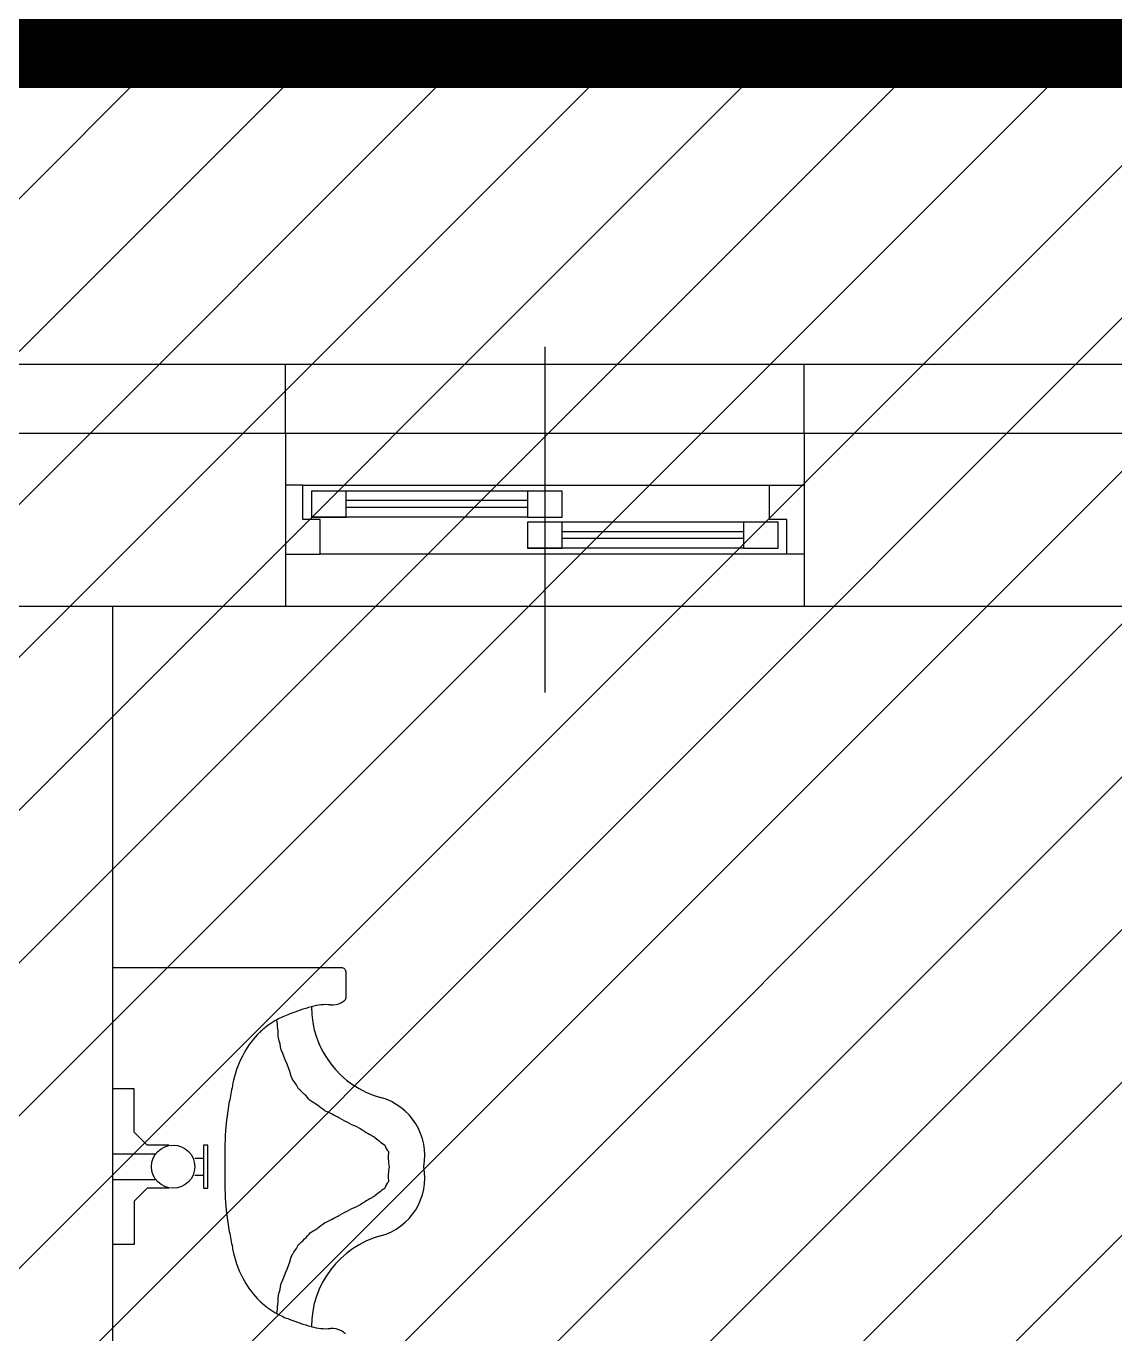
# Model space of a CAD drawing. Header units: millimetres. Extents: x 83956 to 461956, y 36707 to 125807.
# Drawn here: x 164795 to 166055, y 56460 to 57972 of the extents above; entities that cross this region are included whole.
import ezdxf

# ---------------------------------------------------------------- set-up
doc = ezdxf.new("R2010")
doc.units = ezdxf.units.MM
doc.header["$LTSCALE"] = 100
doc.header["$MEASUREMENT"] = 0
doc.linetypes.add('HID', pattern=[2.3, 1.5, -0.8])
doc.layers.add('ARCH', color=9, linetype='CONTINUOUS')
doc.layers.add('PIPE', color=3, linetype='CONTINUOUS')

msp = doc.modelspace()

# ---------------------------------------------------------------- hatches: boundary and pattern name
at = {"layer": 'PIPE', "ltscale": 2}
h = msp.add_hatch(dxfattribs=at)
h.set_pattern_fill('ANSI31', color=1, scale=1000, style=0)
h.set_pattern_definition([(45, (-1557911.26, -8621795.84), (-88.3883476, 88.3883476), [])])
h.paths.add_polyline_path([(161388, 57950.6), (168053.8, 57950.6), (168053.8, 53615.1), (161388, 53615.1)])

# ---------------------------------------------------------------- linework, layer by layer
at = {"layer": 'ARCH', "linetype": 'ByBlock', "ltscale": 2}
for p, q in [((165395.3, 57601.3), (165395.3, 57201.3)), ((159115, 57581.3), (170015.3, 57581.3)), ((165095.3, 57501.3), (165095.3, 57581.3)), ((165695.3, 57501.3), (165695.3, 57581.3)), ((165095.3, 57501.3), (165695.3, 57501.3)), ((165115.3, 57441.3), (165095.3, 57441.3)), ((165095.3, 57441.3), (165095.3, 57416.3)), ((165115.3, 57441.3), (165655.3, 57441.3)), ((165115.3, 57401.3), (165115.3, 57441.3)), ((165165.3, 57434.3), (165125.3, 57434.3)), ((165125.3, 57434.3), (165125.3, 57404.3)), ((165375.3, 57434.3), (165165.3, 57434.3)), ((165165.3, 57404.3), (165165.3, 57434.3)), ((165415.3, 57434.3), (165375.3, 57434.3)), ((165375.3, 57434.3), (165375.3, 57404.3)), ((165415.3, 57404.3), (165415.3, 57434.3)), ((165655.3, 57401.3), (165655.3, 57441.3)), ((165655.3, 57441.3), (165695.3, 57441.3)), ((165695.3, 57441.3), (165695.3, 57416.3)), ((165375.3, 57423.3), (165165.3, 57423.3)), ((165135.3, 57401.3), (165115.3, 57401.3)), ((165375.3, 57404.3), (165125.3, 57404.3)), ((165125.3, 57404.3), (165165.3, 57404.3)), ((165135.3, 57361.3), (165135.3, 57401.3)), ((165375.3, 57415.3), (165165.3, 57415.3)), ((165375.3, 57404.3), (165415.3, 57404.3)), ((165675.3, 57401.3), (165655.3, 57401.3)), ((165675.3, 57361.3), (165675.3, 57401.3)), ((165095.3, 57386.3), (165095.3, 57361.3)), ((165415.3, 57398.3), (165375.3, 57398.3)), ((165375.3, 57398.3), (165375.3, 57368.3)), ((165625.3, 57398.3), (165415.3, 57398.3)), ((165415.3, 57368.3), (165415.3, 57398.3)), ((165625.3, 57387.3), (165415.3, 57387.3)), ((165665.3, 57398.3), (165625.3, 57398.3)), ((165625.3, 57398.3), (165625.3, 57368.3)), ((165665.3, 57368.3), (165665.3, 57398.3)), ((165695.3, 57386.3), (165695.3, 57361.3)), ((165625.3, 57379.3), (165415.3, 57379.3)), ((165095.3, 57361.3), (165135.3, 57361.3)), ((165675.3, 57361.3), (165135.3, 57361.3)), ((165625.3, 57368.3), (165375.3, 57368.3)), ((165375.3, 57368.3), (165415.3, 57368.3)), ((165625.3, 57368.3), (165665.3, 57368.3)), ((165695.3, 57361.3), (165675.3, 57361.3)), ((165095.3, 57301.3), (165695.3, 57301.3))]:
    msp.add_line(p, q, dxfattribs=at)
at = {"layer": 'ARCH', "ltscale": 2}
for p, q in [((164495.3, 57501.3), (165095.3, 57501.3)), ((165095.3, 57501.3), (165095.3, 57301.3)), ((165695.3, 57501.3), (168095.3, 57501.3)), ((165695.3, 57501.3), (165695.3, 57301.3)), ((164495.3, 57301.3), (165095.3, 57301.3)), ((165695.3, 57301.3), (167195.3, 57301.3))]:
    msp.add_line(p, q, dxfattribs=at)
at = {"layer": 'ARCH'}
for p, q in [((164895.3, 57301.3), (164895.3, 54201.3)), ((165030.3, 56882.9), (164895.3, 56882.9)), ((165160.3, 56882.9), (165030.3, 56882.9)), ((165165.3, 56867.9), (165165.3, 56877.9)), ((165165.3, 56847.9), (165165.3, 56867.9)), ((164920.3, 56742.9), (164895.3, 56742.9)), ((164920.3, 56692.9), (164920.3, 56742.9)), ((164935.3, 56677.9), (164920.3, 56692.9)), ((164960.3, 56677.9), (164935.3, 56677.9)), ((165005.3, 56677.9), (165000.3, 56677.9)), ((165000.3, 56677.9), (165000.3, 56627.9)), ((165005.3, 56627.9), (165005.3, 56677.9)), ((164895.3, 56667.9), (164945.3, 56667.9)), ((164990.3, 56662.9), (165000.3, 56662.9)), ((164895.3, 56637.9), (164945.3, 56637.9)), ((164990.3, 56642.9), (165000.3, 56642.9)), ((164935.3, 56627.9), (164920.3, 56612.9)), ((164960.3, 56627.9), (164935.3, 56627.9)), ((165000.3, 56627.9), (165005.3, 56627.9)), ((164920.3, 56612.9), (164920.3, 56562.9)), ((164920.3, 56562.9), (164895.3, 56562.9))]:
    msp.add_line(p, q, dxfattribs=at)
msp.add_circle((164965.3, 56652.9), 25, dxfattribs=at)
for centre, radius, start, end in [((165160.3, 56877.9), 5, 45, 90), ((165160.3, 56877.9), 5, 0, 45), ((165149.2, 56861.6), 21.7, 264.7623, 300.509), ((165149.3, 56861.5), 21.6, 300.509, 315), ((165162.9, 56847.9), 2.35, 315, 0), ((165141.2, 56718.7), 118.2, 110.556, 118.2166), ((165220.7, 56506.5), 344.9, 106.0728, 110.556), ((165141.8, 56780.5), 59.8, 84.7623, 106.0728), ((165234.2, 56837.9), 108.9, 180, 254.6079), ((165149.4, 56719.2), 122.3, 126.8699, 133.5138), ((165119.4, 56759.3), 72.1, 118.2166, 126.8699), ((164903.4, 56796.9), 183.7, 1.5216, 8.1301), ((165130.1, 56739.6), 94.2, 133.5138, 151.3895), ((165007.7, 56776.1), 83.4, 8.1301, 17.9409), ((165159.2, 56723.7), 127.4, 151.3895, 166.7484), ((164779.2, 56649.7), 340.4, 17.9409, 23.9625), ((165226.3, 56707.9), 196.3, 166.7484, 168.6901), ((165064.8, 56722.7), 49.7, 23.9625, 39.7554), ((166578.7, 56437.4), 1575.4, 168.6901, 169.3754), ((165042.7, 56661.8), 105.6, 39.7554, 50.1944), ((165311.3, 56675.2), 285.9, 169.3754, 176.1859), ((165067.1, 56630.1), 114.3, 50.1944, 60.226), ((165186.8, 56665.7), 69.7, 349.4029, 74.6079), ((165060, 56537.8), 197.2, 60.226, 65.9939), ((165306.4, 56981.1), 310, 241.3944, 245.9939), ((165447.9, 56666.1), 422.9, 176.1859, 181.7853), ((165305.1, 56885.2), 225.1, 236.3099, 241.3944), ((165291.7, 56800.1), 146.8, 230.0129, 236.3099), ((165222.9, 56680.4), 12.9, 191.3099, 230.0129), ((165269.3, 56663.7), 55.1, 172.875, 191.3099), ((165447.9, 56639.7), 422.9, 178.2147, 183.8141), ((165186.8, 56640.1), 69.7, 285.3921, 10.5971), ((165269.3, 56642.1), 55.1, 168.6901, 187.125), ((165222.9, 56625.4), 12.9, 129.9871, 168.6901), ((165305.1, 56420.6), 225.1, 118.6056, 123.6901), ((165291.7, 56505.7), 146.8, 123.6901, 129.9871), ((165311.3, 56630.6), 285.9, 183.8141, 190.6246), ((165306.4, 56324.7), 310, 114.0061, 118.6056), ((165067.1, 56675.7), 114.3, 299.774, 309.8056), ((165060, 56768), 197.2, 294.0061, 299.774), ((166578.7, 56868.4), 1575.4, 190.6246, 191.3099), ((165042.7, 56644), 105.6, 309.8056, 320.2446), ((165234.2, 56467.9), 108.9, 105.3921, 180), ((165226.3, 56597.9), 196.3, 191.3099, 193.2516), ((165064.8, 56583.1), 49.7, 320.2446, 336.0375), ((165159.2, 56582.1), 127.4, 193.2516, 208.6105), ((164779.2, 56656.1), 340.4, 336.0375, 342.0591), ((165130.1, 56566.2), 94.2, 208.6105, 226.4862), ((165007.7, 56529.7), 83.4, 342.0591, 351.8699), ((165149.4, 56586.6), 122.3, 226.4862, 233.1301), ((164903.4, 56508.9), 183.7, 351.8699, 358.4784), ((165119.4, 56546.5), 72.1, 233.1301, 241.7834), ((165141.2, 56587.1), 118.2, 241.7834, 249.444), ((165220.7, 56799.3), 344.9, 249.444, 253.9272), ((165141.8, 56525.3), 59.8, 253.9272, 275.2377), ((165149.2, 56444.2), 21.7, 59.491, 95.2377), ((165149.3, 56444.3), 21.6, 45, 59.491)]:
    msp.add_arc(centre, radius, start, end, dxfattribs=at)
at = {"layer": 'PIPE', "linetype": 'HID', "ltscale": 2, "const_width": 100}
msp.add_lwpolyline([(161388, 57950.6), (168053.8, 57950.6), (168053.8, 53615.1), (161388, 53615.1)], close=True, dxfattribs=at)

doc.saveas('drawing.dxf')
